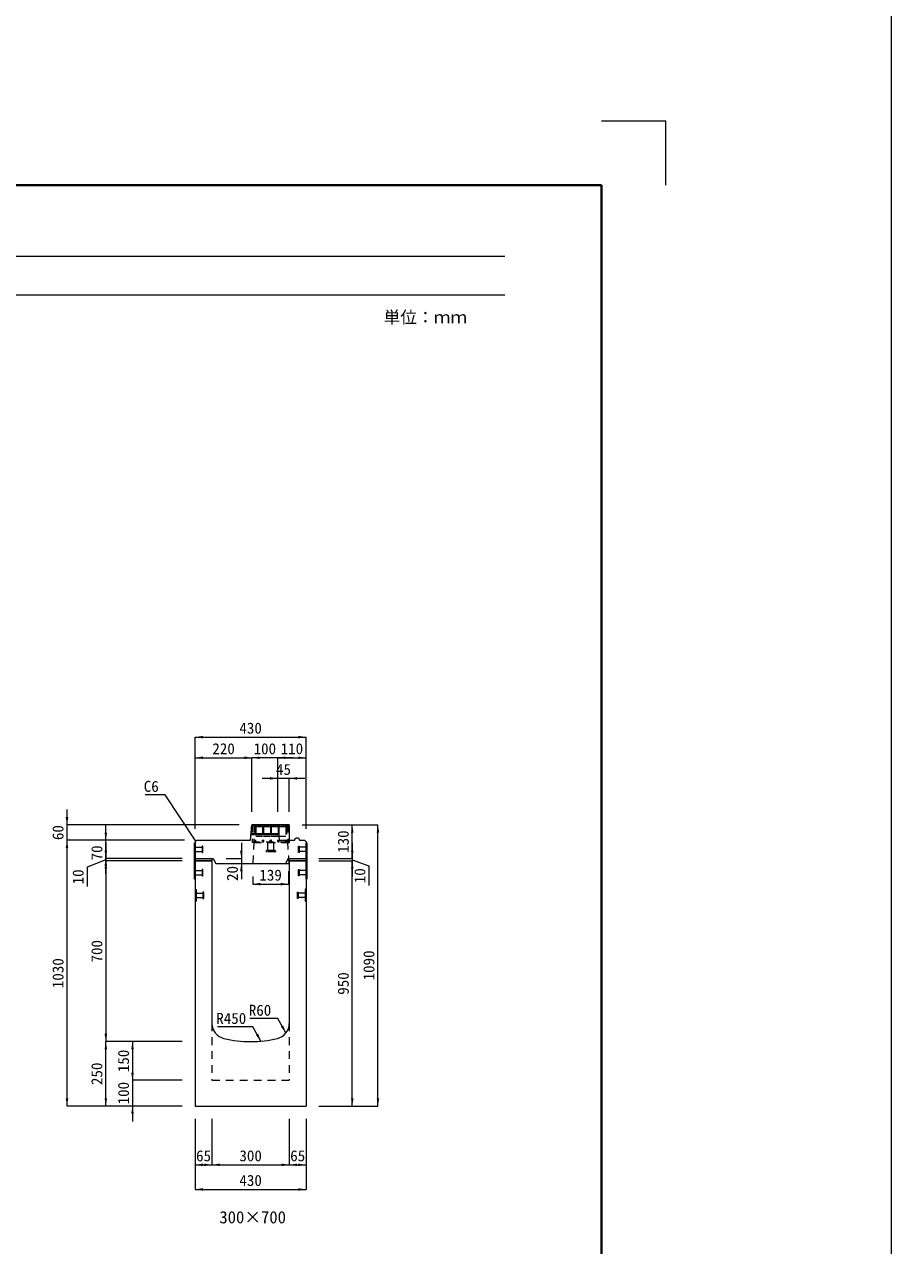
# Model space of a CAD drawing. Units: millimetres at full size, sheet at 1:40. Extents: x -1934 to 44546, y -100881 to -70395.
# Drawn here: x 7583 to 10946, y -94106 to -89373 of the extents above; entities that cross this region are included whole.
import ezdxf
from ezdxf.enums import TextEntityAlignment as Align

# ---------------------------------------------------------------- set-up
doc = ezdxf.new("R2010")
doc.units = ezdxf.units.MM
doc.header["$LTSCALE"] = 40
for name, pattern in [('CHAIN_DOUBLE_DASH', [23.5, 12, -1.5, 3.5, -1.5, 3.5, -1.5]), ('USER1', [1.35, 0.75, -0.6]), ('USER2', [1.35, 0.75, -0.6])]:
    doc.linetypes.add(name, pattern=pattern)
for name, color, linetype, lineweight in [('0_2', 7, 'Continuous', 13), ('Defpoints_3', 7, 'Continuous', 13), ('インサート', 92, 'USER2', 9), ('グレーチング', 7, 'USER2', 5), ('プレート', 7, 'USER1', 9), ('モルタル', 7, 'Continuous', 9), ('受枠', 3, 'USER2', 5), ('図枠', 7, 'Continuous', 5), ('寸法線', 7, 'Continuous', 9), ('引出線', 4, 'Continuous', 9), ('本体', 2, 'Continuous', 13), ('補助線', 8, 'CHAIN_DOUBLE_DASH', 5)]:
    doc.layers.add(name, color=color, linetype=linetype, lineweight=lineweight)
doc.layers.add('ハッチング_モルタル', color=30, linetype='Continuous')
doc.styles.add('ＭＳ ゴシック', font='')
doc.styles.get('ＭＳ ゴシック').set_extended_font_data('MS Gothic')

# ---------------------------------------------------------------- blocks, each defined once
blk = doc.blocks.new('filled_arrow')
at = {"color": 0, "linetype": 'Continuous', "lineweight": -2}
blk.add_solid([(7.5, 1.25), (0, 0), (7.5, -1.25)], dxfattribs=at)

msp = doc.modelspace()

# ---------------------------------------------------------------- hatches: boundary and pattern name
at = {"layer": 'ハッチング_モルタル'}
for points in [[(8310.03, -92615.21), (8310.03, -92605.21), (8245.03, -92605.21), (8245.03, -92615.21)], [(8675.03, -92615.21), (8675.03, -92605.21), (8610.03, -92605.21), (8610.03, -92615.21)]]:
    msp.add_hatch(color=256, dxfattribs=at).paths.add_polyline_path(points)

# ---------------------------------------------------------------- linework, layer by layer
at = {"layer": '0_2', "color": 1}
msp.add_line((10945.54, -100881.49), (10945.54, -70395.21), dxfattribs=at)
at = {"layer": 'Defpoints_3'}
for p in [(9820.54, -89746.12), (10070.54, -89996.12)]:
    msp.add_line(p, (10070.54, -89746.12), dxfattribs=at)
at = {"layer": 'インサート'}
for p, q in [((8245.03, -92561.71), (8272.03, -92561.71)), ((8245.03, -92561.71), (8245.03, -92578.71)), ((8245.03, -92578.71), (8272.03, -92578.71)), ((8275.03, -92557.71), (8272.03, -92557.71)), ((8272.03, -92557.71), (8272.03, -92582.71)), ((8275.03, -92582.71), (8275.03, -92557.71)), ((8645.03, -92557.71), (8648.03, -92557.71)), ((8645.03, -92582.71), (8645.03, -92557.71)), ((8648.03, -92557.71), (8648.03, -92582.71)), ((8675.03, -92561.71), (8648.03, -92561.71)), ((8675.03, -92578.71), (8648.03, -92578.71)), ((8675.03, -92561.71), (8675.03, -92578.71)), ((8272.03, -92582.71), (8275.03, -92582.71)), ((8648.03, -92582.71), (8645.03, -92582.71)), ((8245.03, -92651.71), (8272.03, -92651.71)), ((8245.03, -92651.71), (8245.03, -92668.71)), ((8245.03, -92668.71), (8272.03, -92668.71)), ((8275.03, -92647.71), (8272.03, -92647.71)), ((8272.03, -92647.71), (8272.03, -92672.71)), ((8272.03, -92672.71), (8275.03, -92672.71)), ((8275.03, -92672.71), (8275.03, -92647.71)), ((8645.03, -92647.71), (8648.03, -92647.71)), ((8645.03, -92672.71), (8645.03, -92647.71)), ((8648.03, -92672.71), (8645.03, -92672.71)), ((8648.03, -92647.71), (8648.03, -92672.71)), ((8675.03, -92651.71), (8648.03, -92651.71)), ((8675.03, -92668.71), (8648.03, -92668.71)), ((8675.03, -92651.71), (8675.03, -92668.71)), ((8248.23, -92739.71), (8275.23, -92739.71)), ((8248.23, -92739.71), (8248.23, -92756.71)), ((8248.23, -92756.71), (8275.23, -92756.71)), ((8278.23, -92735.71), (8275.23, -92735.71)), ((8275.23, -92735.71), (8275.23, -92760.71)), ((8275.23, -92760.71), (8278.23, -92760.71)), ((8278.23, -92760.71), (8278.23, -92735.71)), ((8641.83, -92735.71), (8644.83, -92735.71)), ((8641.83, -92760.71), (8641.83, -92735.71)), ((8644.83, -92760.71), (8641.83, -92760.71)), ((8644.83, -92735.71), (8644.83, -92760.71)), ((8671.83, -92739.71), (8644.83, -92739.71)), ((8671.83, -92756.71), (8644.83, -92756.71)), ((8671.83, -92739.71), (8671.83, -92756.71))]:
    msp.add_line(p, q, dxfattribs=at)
at = {"layer": 'グレーチング'}
for p, q in [((8600.53, -92475.71), (8475.53, -92475.71)), ((8475.53, -92475.71), (8475.53, -92481.71)), ((8475.53, -92481.71), (8476.53, -92482.71)), ((8476.53, -92482.71), (8476.53, -92533.71)), ((8480.53, -92481.71), (8479.53, -92482.71)), ((8479.53, -92482.71), (8479.53, -92533.71)), ((8480.53, -92475.71), (8480.53, -92481.71)), ((8480.53, -92481.71), (8505.53, -92475.71)), ((8480.53, -92481.71), (8505.53, -92481.71)), ((8505.53, -92475.71), (8505.53, -92481.71)), ((8505.53, -92481.71), (8506.53, -92482.71)), ((8506.53, -92482.71), (8506.53, -92533.71)), ((8510.53, -92481.71), (8509.53, -92482.71)), ((8509.53, -92482.71), (8509.53, -92533.71)), ((8510.53, -92475.71), (8510.53, -92481.71)), ((8510.53, -92481.71), (8535.53, -92475.71)), ((8510.53, -92481.71), (8535.53, -92481.71)), ((8535.53, -92475.71), (8535.53, -92481.71)), ((8535.53, -92481.71), (8536.53, -92482.71)), ((8536.53, -92482.71), (8536.53, -92533.71)), ((8540.53, -92481.71), (8539.53, -92482.71)), ((8539.53, -92482.71), (8539.53, -92533.71)), ((8540.53, -92475.71), (8540.53, -92481.71)), ((8540.53, -92481.71), (8565.53, -92475.71)), ((8540.53, -92481.71), (8565.53, -92481.71)), ((8565.53, -92475.71), (8565.53, -92481.71)), ((8565.53, -92481.71), (8566.53, -92482.71)), ((8566.53, -92482.71), (8566.53, -92533.71)), ((8570.53, -92481.71), (8569.53, -92482.71)), ((8569.53, -92482.71), (8569.53, -92533.71)), ((8570.53, -92475.71), (8570.53, -92481.71)), ((8570.53, -92481.71), (8595.53, -92475.71)), ((8570.53, -92481.71), (8595.53, -92481.71)), ((8595.53, -92475.71), (8595.53, -92481.71)), ((8595.53, -92481.71), (8596.53, -92482.71)), ((8596.53, -92482.71), (8596.53, -92533.71)), ((8600.53, -92481.71), (8599.53, -92482.71)), ((8599.53, -92482.71), (8599.53, -92533.71)), ((8600.53, -92475.71), (8600.53, -92481.71)), ((8475.53, -92534.71), (8476.53, -92533.71)), ((8475.53, -92540.71), (8475.53, -92534.71)), ((8479.53, -92519.71), (8506.53, -92519.71)), ((8480.53, -92534.71), (8479.53, -92533.71)), ((8480.53, -92540.71), (8480.53, -92534.71)), ((8505.53, -92534.71), (8506.53, -92533.71)), ((8505.53, -92540.71), (8505.53, -92534.71)), ((8509.53, -92519.71), (8536.53, -92519.71)), ((8510.53, -92534.71), (8509.53, -92533.71)), ((8510.53, -92540.71), (8510.53, -92534.71)), ((8535.53, -92534.71), (8536.53, -92533.71)), ((8535.53, -92540.71), (8535.53, -92534.71)), ((8539.53, -92519.71), (8566.53, -92519.71)), ((8540.53, -92534.71), (8539.53, -92533.71)), ((8540.53, -92540.71), (8540.53, -92534.71)), ((8565.53, -92534.71), (8566.53, -92533.71)), ((8565.53, -92540.71), (8565.53, -92534.71)), ((8569.53, -92519.71), (8596.53, -92519.71)), ((8570.53, -92534.71), (8569.53, -92533.71)), ((8570.53, -92540.71), (8570.53, -92534.71)), ((8595.53, -92534.71), (8596.53, -92533.71)), ((8595.53, -92540.71), (8595.53, -92534.71)), ((8600.53, -92534.71), (8599.53, -92533.71)), ((8600.53, -92540.71), (8600.53, -92534.71)), ((8475.53, -92540.71), (8480.53, -92540.71)), ((8505.53, -92540.71), (8510.53, -92540.71)), ((8535.53, -92540.71), (8540.53, -92540.71)), ((8565.53, -92540.71), (8570.53, -92540.71)), ((8595.53, -92540.71), (8600.53, -92540.71))]:
    msp.add_line(p, q, dxfattribs=at)
at = {"layer": 'プレート'}
for p, q in [((8245.03, -92555.21), (8241.83, -92555.21)), ((8678.23, -92555.21), (8675.03, -92555.21)), ((8245.03, -92600.21), (8241.83, -92600.21)), ((8678.23, -92600.21), (8675.03, -92600.21)), ((8245.03, -92630.21), (8241.83, -92630.21)), ((8245.03, -92675.21), (8241.83, -92675.21)), ((8678.23, -92630.21), (8675.03, -92630.21)), ((8678.23, -92675.21), (8675.03, -92675.21))]:
    msp.add_line(p, q, dxfattribs=at)
at = {"layer": 'プレート', "linetype": 'Continuous'}
for points in [[(8241.83, -92685.21), (8241.83, -92545.21), (8245.03, -92545.21), (8245.03, -92685.21)], [(8675.03, -92685.21), (8675.03, -92545.21), (8678.23, -92545.21), (8678.23, -92685.21)]]:
    msp.add_lwpolyline(points, close=True, dxfattribs=at)
at = {"layer": 'モルタル'}
for points in [[(8245.03, -92605.21), (8310.03, -92605.21), (8310.03, -92615.21), (8245.03, -92615.21)], [(8610.03, -92605.21), (8675.03, -92605.21), (8675.03, -92615.21), (8610.03, -92615.21)]]:
    msp.add_lwpolyline(points, close=True, dxfattribs=at)
at = {"layer": '受枠', "linetype": 'Continuous'}
for q in [(8466.03, -92475.21), (8610.03, -92535.21)]:
    msp.add_line((8610.03, -92475.21), q, dxfattribs=at)
at = {"layer": '受枠'}
for p, q in [((8466.03, -92475.21), (8466.03, -92545.21)), ((8472.03, -92475.21), (8472.03, -92540.71)), ((8604.03, -92475.21), (8604.03, -92540.71)), ((8466.03, -92540.71), (8610.03, -92540.71)), ((8610.03, -92545.21), (8466.03, -92545.21)), ((8520.16, -92575.94), (8520.16, -92579.14)), ((8554.83, -92574.87), (8521.23, -92574.87)), ((8554.83, -92580.21), (8521.23, -92580.21)), ((8526.7, -92574.87), (8526.7, -92545.21)), ((8549.36, -92574.87), (8549.36, -92545.21)), ((8555.9, -92575.94), (8555.9, -92579.14)), ((8610.03, -92535.21), (8610.03, -92545.21))]:
    msp.add_line(p, q, dxfattribs=at)
for centre, start, end in [((8521.23, -92575.94), 90, 180), ((8521.23, -92579.14), 180, 270), ((8554.83, -92575.94), 0, 90), ((8554.83, -92579.14), 270, 0)]:
    msp.add_arc(centre, 1.07, start, end, dxfattribs=at)
at = {"layer": '図枠', "lineweight": 40}
for p in [(70.54, -89996.12), (9820.54, -96921.12)]:
    msp.add_line(p, (9820.54, -89996.12), dxfattribs=at)
at = {"layer": '図枠', "lineweight": 13}
for p, q in [((445.54, -90271.12), (9445.54, -90271.12)), ((445.54, -90421.12), (9445.54, -90421.12))]:
    msp.add_line(p, q, dxfattribs=at)
at = {"layer": '寸法線', "lineweight": 13}
for p, q in [((8245.03, -92135.21), (8675.03, -92135.21)), ((8245.03, -92491.21), (8245.03, -92135.21)), ((8675.03, -92491.21), (8675.03, -92135.21)), ((8245.03, -92215.21), (8465.03, -92215.21)), ((8245.03, -92491.21), (8245.03, -92215.21)), ((8465.03, -92425.21), (8465.03, -92215.21)), ((8625.03, -92215.21), (8465.03, -92215.21)), ((8465.03, -92425.21), (8465.03, -92215.21)), ((8565.03, -92215.21), (8675.03, -92215.21)), ((8565.03, -92425.21), (8565.03, -92215.21)), ((8565.03, -92425.21), (8565.03, -92215.21)), ((8675.03, -92491.21), (8675.03, -92215.21)), ((8670.03, -92295.21), (8505.03, -92295.21)), ((8565.03, -92425.21), (8565.03, -92295.21)), ((8610.03, -92425.21), (8610.03, -92295.21)), ((7747.88, -92595.21), (7747.88, -92415.21)), ((8415.03, -92475.21), (7747.88, -92475.21)), ((7898.49, -92665.21), (7898.49, -92475.21)), ((8660.03, -92475.21), (8953.68, -92475.21)), ((8660.03, -92475.21), (8854.15, -92475.21)), ((8854.15, -92605.21), (8854.15, -92475.21)), ((8953.68, -93565.21), (8953.68, -92475.21)), ((7747.88, -93565.21), (7747.88, -92535.21)), ((8203.03, -92535.21), (7747.88, -92535.21)), ((8201.03, -92535.21), (7747.88, -92535.21)), ((8201.03, -92535.21), (7898.49, -92535.21)), ((7898.49, -92545.21), (7898.49, -92675.21)), ((8424, -92545.21), (8424, -92685.21)), ((8854.15, -92545.21), (8854.15, -92675.21)), ((7898.49, -92610.21), (7825.88, -92639.09)), ((8195.03, -92605.21), (7898.49, -92605.21)), ((8195.03, -92605.21), (7898.49, -92605.21)), ((7898.49, -92615.21), (7898.49, -93315.21)), ((8195.03, -92615.21), (7898.49, -92615.21)), ((8195.03, -92615.21), (7898.49, -92615.21)), ((8365.03, -92605.21), (8424, -92605.21)), ((8375.03, -92625.21), (8424, -92625.21)), ((8725.03, -92605.21), (8854.15, -92605.21)), ((8725.03, -92605.21), (8854.15, -92605.21)), ((8725.03, -92615.21), (8854.15, -92615.21)), ((8725.03, -92615.21), (8854.15, -92615.21)), ((8854.15, -92610.21), (8918.5, -92634.7)), ((8854.15, -93565.21), (8854.15, -92615.21)), ((7825.88, -92639.09), (7825.88, -92714.57)), ((8468.03, -92675.21), (8468.03, -92704.95)), ((8606.85, -92655.21), (8606.85, -92704.95)), ((8918.5, -92634.7), (8918.5, -92710.18)), ((8468.03, -92704.95), (8606.85, -92704.95)), ((8195.03, -93315.21), (7898.49, -93315.21)), ((7898.49, -93565.21), (7898.49, -93315.21)), ((8195.03, -93315.21), (7898.49, -93315.21)), ((8001.85, -93315.21), (8001.85, -93465.21)), ((8195.03, -93315.21), (8001.85, -93315.21)), ((8001.85, -93405.21), (8001.85, -93625.21)), ((8195.03, -93465.21), (8001.85, -93465.21)), ((8195.03, -93465.21), (8001.85, -93465.21)), ((8195.03, -93565.21), (7747.88, -93565.21)), ((8195.03, -93565.21), (7898.49, -93565.21)), ((8195.03, -93565.21), (8001.85, -93565.21)), ((8725.03, -93565.21), (8953.68, -93565.21)), ((8725.03, -93565.21), (8854.15, -93565.21)), ((8245.03, -93615.21), (8245.03, -93793)), ((8245.03, -93615.21), (8245.03, -93888.37)), ((8310.03, -93615.21), (8310.03, -93793)), ((8310.03, -93615.21), (8310.03, -93793)), ((8610.03, -93615.21), (8610.03, -93793)), ((8610.03, -93615.21), (8610.03, -93793)), ((8675.03, -93615.21), (8675.03, -93793)), ((8675.03, -93615.21), (8675.03, -93888.37)), ((8245.03, -93793), (8310.03, -93793)), ((8310.03, -93793), (8610.03, -93793)), ((8610.03, -93793), (8675.03, -93793)), ((8245.03, -93888.37), (8675.03, -93888.37))]:
    msp.add_line(p, q, dxfattribs=at)
at = {"layer": '引出線', "lineweight": 13}
for points in [[(8248.03, -92538.21), (8128.66, -92358.73), (8050.66, -92358.73)], [(8597.1, -93281.89), (8565.07, -93226.43), (8457.38, -93226.43)], [(8499.96, -93313.44), (8467.93, -93257.97), (8331.01, -93257.97)]]:
    msp.add_lwpolyline(points, dxfattribs=at)
at = {"layer": '本体'}
for p, q in [((8460.03, -92535.21), (8465.03, -92475.21)), ((8465.03, -92475.21), (8502.03, -92475.21)), ((8502.03, -92475.21), (8505.03, -92478.21)), ((8505.03, -92478.21), (8525.03, -92478.21)), ((8525.03, -92478.21), (8528.03, -92475.21)), ((8528.03, -92475.21), (8565.03, -92475.21)), ((8565.03, -92475.21), (8570.03, -92535.21)), ((8568.28, -92514.21), (8461.78, -92514.21)), ((8567.95, -92510.21), (8462.11, -92510.21)), ((8630.03, -92535.21), (8635.03, -92525.21)), ((8635.03, -92525.21), (8645.03, -92525.21)), ((8645.03, -92525.21), (8650.03, -92535.21)), ((8245.03, -92541.21), (8251.03, -92535.21)), ((8245.03, -92541.21), (8245.03, -92605.21)), ((8251.03, -92535.21), (8460.03, -92535.21)), ((8570.03, -92535.21), (8630.03, -92535.21)), ((8650.03, -92535.21), (8669.03, -92535.21)), ((8669.03, -92535.21), (8675.03, -92541.21)), ((8675.03, -92541.21), (8675.03, -92605.21)), ((8245.03, -92605.21), (8315.03, -92605.21)), ((8245.03, -92615.21), (8245.03, -93565.21)), ((8245.03, -92615.21), (8310.03, -92615.21)), ((8310.03, -92615.21), (8310.03, -93244.68)), ((8315.03, -92605.21), (8325.03, -92625.21)), ((8325.03, -92625.21), (8595.03, -92625.21)), ((8605.03, -92605.21), (8595.03, -92625.21)), ((8605.03, -92605.21), (8675.03, -92605.21)), ((8610.03, -92615.21), (8610.03, -93244.68)), ((8610.03, -92615.21), (8675.03, -92615.21)), ((8675.03, -92615.21), (8675.03, -93565.21)), ((8245.03, -93565.21), (8675.03, -93565.21))]:
    msp.add_line(p, q, dxfattribs=at)
at = {"layer": '本体', "linetype": 'USER2', "lineweight": 9}
for p, q in [((8473.03, -92540.71), (8468.03, -92625.21)), ((8603.03, -92540.71), (8606.85, -92605.21))]:
    msp.add_line(p, q, dxfattribs=at)
at = {"layer": '本体', "lineweight": 9}
for p, q in [((8245.03, -92723.71), (8248.23, -92725.71)), ((8675.03, -92723.71), (8671.83, -92725.71)), ((8248.23, -92770.71), (8245.03, -92772.71)), ((8248.23, -92725.71), (8248.23, -92770.71)), ((8671.83, -92725.71), (8671.83, -92770.71)), ((8671.83, -92770.71), (8675.03, -92772.71))]:
    msp.add_line(p, q, dxfattribs=at)
at = {"layer": '本体', "linetype": 'USER2', "lineweight": 15}
for p, q in [((8310.03, -93244.68), (8310.03, -93465.21)), ((8610.03, -93244.68), (8610.03, -93465.21)), ((8310.03, -93465.21), (8610.03, -93465.21))]:
    msp.add_line(p, q, dxfattribs=at)
at = {"layer": '本体'}
for centre, radius, start, end in [((8370.03, -93244.68), 60, 180, 256.65764), ((8550.03, -93244.68), 60, 283.34236, 0), ((8460.03, -92865.21), 450, 256.65764, 283.34236)]:
    msp.add_arc(centre, radius, start, end, dxfattribs=at)
at = {"layer": '補助線'}
for p in [(8595.03, -92625.21), (8606.85, -92605.21)]:
    msp.add_line(p, (8608.03, -92625.21), dxfattribs=at)

# ---------------------------------------------------------------- block references
at = {"layer": '寸法線', "lineweight": 13, "xscale": 4, "yscale": 4}
for p in [(8245.03, -92135.21), (8245.03, -92215.21), (8465.03, -92215.21), (8565.03, -92215.21), (8565.03, -92215.21), (8610.03, -92295.21), (8468.03, -92704.95), (8245.03, -93793), (8310.03, -93793), (8610.03, -93793), (8245.03, -93888.37)]:
    msp.add_blockref('filled_arrow', p, dxfattribs=at)
for p, rotation in [((8675.03, -92135.21), 180), ((8465.03, -92215.21), 180), ((8675.03, -92215.21), 180), ((8565.03, -92295.21), 180), ((7747.88, -92475.21), 90), ((8854.15, -92475.21), 270), ((8953.68, -92475.21), 270), ((7898.49, -92535.21), 90), ((7747.88, -92535.21), 270), ((7747.88, -92535.21), 270), ((7898.49, -92605.21), 90), ((8424, -92605.21), 90), ((8854.15, -92605.21), 90), ((8854.15, -92605.21), 90), ((7898.49, -92605.21), 270), ((7898.49, -92615.21), 270), ((7898.49, -92615.21), 270), ((8424, -92625.21), 270), ((8854.15, -92615.21), 270), ((8854.15, -92615.21), 270), ((8606.85, -92704.95), 180), ((7898.49, -93315.21), 90), ((7898.49, -93315.21), 270), ((8001.85, -93315.21), 270), ((8001.85, -93465.21), 90), ((8001.85, -93465.21), 90), ((7747.88, -93565.21), 90), ((7898.49, -93565.21), 90), ((8001.85, -93565.21), 270), ((8854.15, -93565.21), 90), ((8953.68, -93565.21), 90), ((8310.03, -93793), 180), ((8610.03, -93793), 180), ((8675.03, -93793), 180), ((8675.03, -93888.37), 180)]:
    msp.add_blockref('filled_arrow', p, dxfattribs=dict(at, rotation=rotation))
at = {"layer": '引出線', "lineweight": 13}
for p, xscale, yscale, rotation in [((8248.03, -92538.21), 0.16, 0.16, 123.6), ((8499.96, -93313.44), 4, 4, 120), ((8597.1, -93281.89), 4, 4, 120)]:
    msp.add_blockref('filled_arrow', p, dxfattribs=dict(at, xscale=xscale, yscale=yscale, rotation=rotation))

# ---------------------------------------------------------------- texts
at = {"layer": '図枠', "style": 'ＭＳ ゴシック'}
msp.add_text('単位：ｍｍ', height=47.47, dxfattribs=at).set_placement((9137.7, -90507.79), align=Align.MIDDLE_CENTER)
at = {"layer": '寸法線', "style": 'ＭＳ ゴシック'}
for s, height, p in [('430', 42.72, (8460.03, -92100.21)), ('220', 42.72, (8355.03, -92180.21)), ('100', 42.72, (8515.03, -92180.21)), ('110', 42.72, (8620.03, -92180.21)), ('45', 42.72, (8587.53, -92260.21)), ('139', 42.72, (8537.44, -92669.95)), ('65', 42.72, (8277.53, -93758)), ('300', 42.72, (8460.03, -93758)), ('65', 42.72, (8642.53, -93758)), ('430', 42.72, (8460.03, -93853.37)), ('300×700', 47.47, (8467.83, -93996.11))]:
    msp.add_text(s, height=height, dxfattribs=at).set_placement(p, align=Align.MIDDLE_CENTER)
for s, p in [('60', (7712.88, -92505.21)), ('130', (8819.15, -92540.21)), ('70', (7863.49, -92584)), ('10', (7790.88, -92676.83)), ('20', (8389, -92663.75)), ('10', (8883.5, -92672.44)), ('700', (7863.49, -92965.21)), ('1030', (7712.88, -93050.21)), ('1090', (8918.68, -93020.21)), ('950', (8819.15, -93090.21)), ('150', (7966.85, -93390.21)), ('250', (7863.49, -93440.21)), ('100', (7966.85, -93515.21))]:
    msp.add_text(s, height=42.72, rotation=90, dxfattribs=at).set_placement(p, align=Align.MIDDLE_CENTER)
at = {"layer": '引出線', "style": 'ＭＳ ゴシック'}
for s, p in [('C6', (8103.66, -92304.73)), ('R60', (8540.07, -93172.43)), ('R450', (8442.93, -93203.97))]:
    msp.add_text(s, height=42.72, dxfattribs=at).set_placement(p, align=Align.TOP_RIGHT)

doc.saveas('drawing.dxf')
